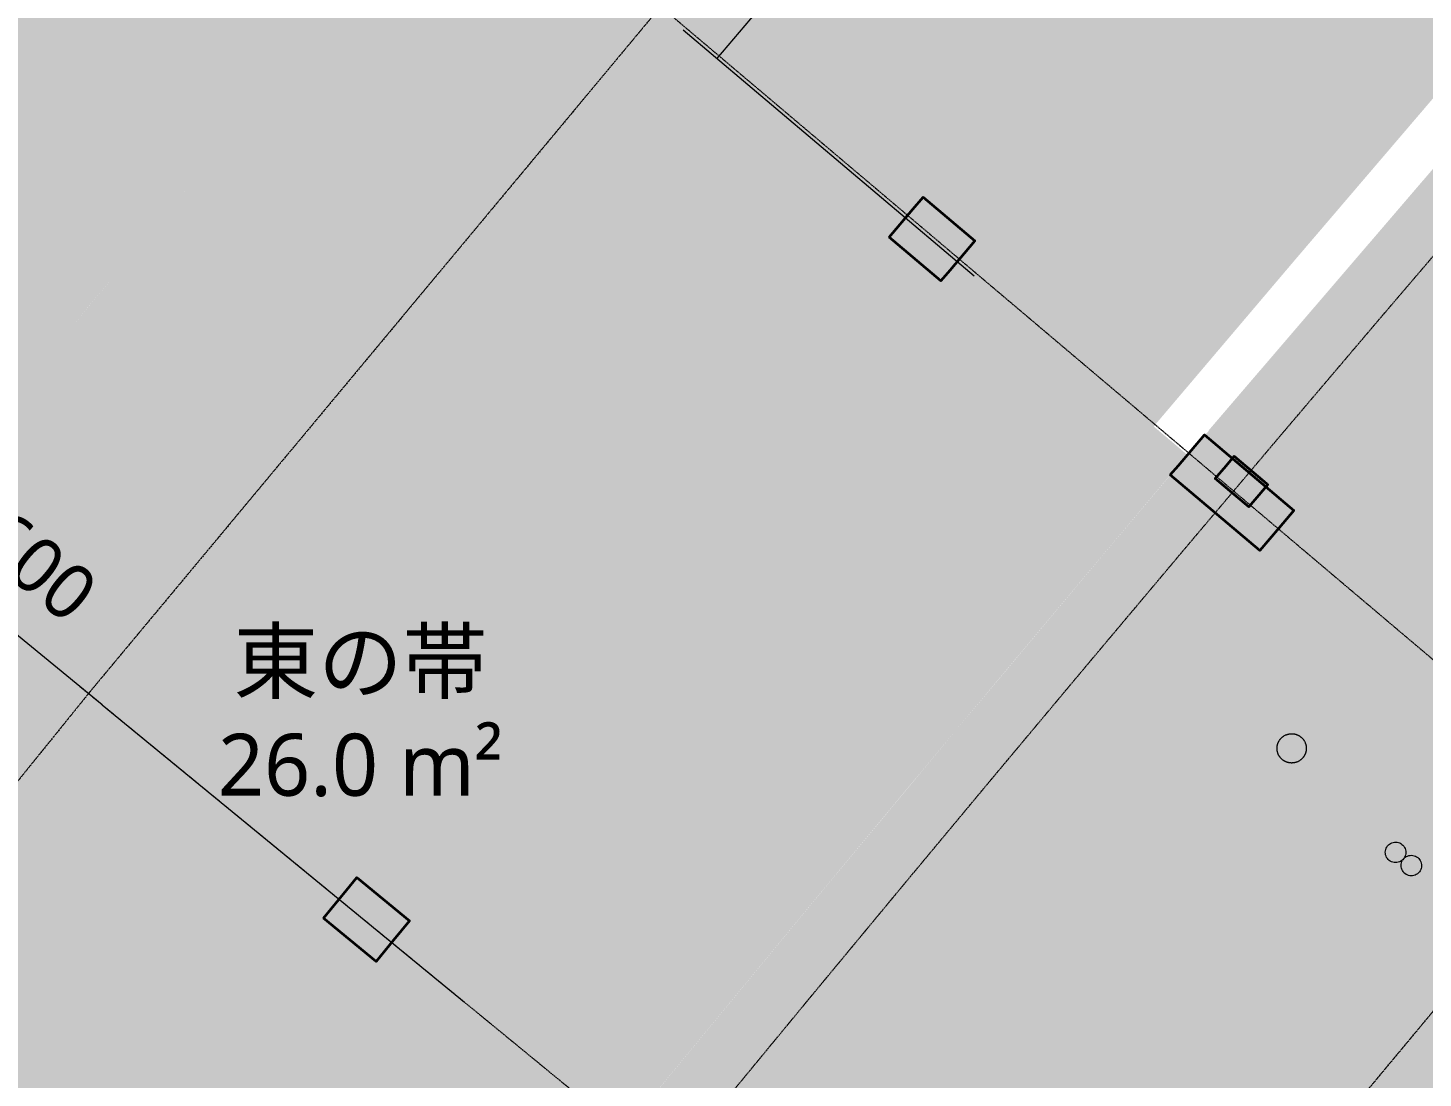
# Model space of a CAD drawing. Header units: millimetres. Extents: x -100577 to 287200, y -212120 to 238461.
# Drawn here: x 49223 to 53985, y 33724 to 37308 of the extents above; entities that cross this region are included whole.
import ezdxf

# ---------------------------------------------------------------- set-up
doc = ezdxf.new("R2010")
doc.units = ezdxf.units.MM
doc.linetypes.add('DASHDOT', pattern=[3.556, 2.54, -0.508, 0, -0.508])
doc.linetypes.add('PHANTOM', pattern=[6.35, 3.175, -0.635, 0.635, -0.635, 0.635, -0.635])
for name, color, linetype, lineweight in [('01_切断（構造・壁）', 7, 'Continuous', 35), ('02_切断（家具）', 8, 'Continuous', 18), ('06_部屋の色', 8, 'Continuous', 0), ('11_見えがかり（家具）', 8, 'Continuous', 9), ('20_上部（屋根の外形・梁）', 8, 'PHANTOM', 9), ('40_通り芯', 1, 'DASHDOT', 9), ('50_寸法', 3, 'Continuous', 9), ('60_部屋名・面積', 7, 'Continuous', 13)]:
    doc.layers.add(name, color=color, linetype=linetype, lineweight=lineweight)
doc.styles.add('JP', font='NotoSansCJKjp-Regular.otf')

msp = doc.modelspace()

# ---------------------------------------------------------------- hatches: boundary and pattern name
at = {"layer": '01_切断（構造・壁）'}
for points in [[(52162.7, 36593), (52243.4, 36688.5), (52278.9, 36730.5), (52455.3, 36581.4), (52369.6, 36480), (52339.1, 36443.9)], [(53122.1, 35782), (53149.5, 35814.3), (53238.3, 35919.4), (53543.8, 35661.2), (53493.7, 35601.9), (53427.6, 35523.7)], [(53405.8, 35790.7), (53450.3, 35753.1), (53454.7, 35749.4), (53454.7, 35749.4), (53454.7, 35749.4), (53443.2, 35735.8), (53417.7, 35705.6), (53390.1, 35673), (53341.3, 35714.3), (53275.6, 35769.8), (53312.6, 35813.6), (53340.2, 35846.2), (53363, 35826.9)], [(50232, 34269.2), (50311.2, 34365.7), (50346.2, 34408.3), (50526, 34260.8), (50471.3, 34194.2), (50411.8, 34121.6)]]:
    msp.add_hatch(color=7, dxfattribs=at).paths.add_polyline_path(points)
at = {"layer": '02_切断（家具）'}
msp.add_hatch(color=8, dxfattribs=at).paths.add_polyline_path([(53486.3, 34847), (53486.2, 34848.6), (53486.2, 34849.5), (53486.2, 34851.2), (53486.3, 34852.1), (53486.4, 34853.8), (53486.5, 34854.7), (53486.7, 34856.3), (53486.9, 34857.2), (53487.1, 34858.8), (53487.3, 34859.7), (53487.7, 34861.3), (53487.9, 34862.1), (53488.4, 34863.7), (53488.6, 34864.5), (53489.1, 34866), (53489.4, 34866.8), (53490, 34868.3), (53490.4, 34869.1), (53491, 34870.5), (53491.4, 34871.2), (53492.1, 34872.6), (53492.5, 34873.3), (53493.2, 34874.6), (53493.6, 34875.3), (53494.4, 34876.6), (53494.9, 34877.3), (53495.7, 34878.5), (53496.2, 34879.1), (53497.1, 34880.2), (53497.6, 34880.9), (53498.5, 34882), (53498.9, 34882.4), (53499.1, 34882.7), (53500, 34883.6), (53500.7, 34884.3), (53501.6, 34885.3), (53502.4, 34885.9), (53503.4, 34886.8), (53504.1, 34887.5), (53505.2, 34888.4), (53506, 34889), (53507.1, 34889.8), (53508, 34890.4), (53509.2, 34891.2), (53510, 34891.7), (53511.3, 34892.5), (53512.2, 34893), (53513.5, 34893.7), (53514.4, 34894.1), (53515.7, 34894.7), (53516.7, 34895.1), (53518.1, 34895.7), (53519.1, 34896.1), (53520.5, 34896.6), (53521.5, 34896.9), (53522.9, 34897.3), (53524, 34897.6), (53525.4, 34897.9), (53526.5, 34898.1), (53528, 34898.4), (53529, 34898.6), (53530.5, 34898.8), (53531.6, 34898.9), (53533.1, 34899), (53534.2, 34899.1), (53535.7, 34899.1), (53536.8, 34899.1), (53538.3, 34899.1), (53539.3, 34899), (53540.8, 34898.9), (53541.9, 34898.8), (53543.4, 34898.6), (53544.4, 34898.4), (53545.9, 34898.2), (53546.9, 34897.9), (53548.3, 34897.6), (53549.3, 34897.3), (53550.7, 34897), (53551.7, 34896.6), (53553.1, 34896.2), (53554, 34895.8), (53555.4, 34895.3), (53556.3, 34894.9), (53557.6, 34894.3), (53558.4, 34893.9), (53559.7, 34893.3), (53560.5, 34892.8), (53561.7, 34892.1), (53562.5, 34891.6), (53563.7, 34890.9), (53564.5, 34890.4), (53565.5, 34889.6), (53566.3, 34889), (53567.3, 34888.2), (53568, 34887.7), (53569, 34886.8), (53569.7, 34886.2), (53570.7, 34885.3), (53571.4, 34884.6), (53572.3, 34883.7), (53573, 34882.9), (53573.9, 34881.9), (53574.6, 34881.2), (53575.4, 34880.1), (53576, 34879.3), (53576.9, 34878.2), (53577.5, 34877.3), (53578.3, 34876.2), (53578.8, 34875.3), (53579.5, 34874), (53580, 34873.1), (53580.7, 34871.9), (53581.2, 34870.9), (53581.8, 34869.6), (53582.2, 34868.6), (53582.8, 34867.2), (53583.2, 34866.2), (53583.7, 34864.8), (53584, 34863.8), (53584.4, 34862.4), (53584.7, 34861.3), (53585, 34859.9), (53585.2, 34858.8), (53585.5, 34857.3), (53585.7, 34856.3), (53585.9, 34854.8), (53586, 34853.7), (53586.1, 34852.2), (53586.1, 34851.1), (53586.2, 34849.6), (53586.2, 34848.5), (53586.2, 34847), (53586.1, 34846), (53586, 34844.5), (53585.9, 34843.4), (53585.7, 34841.9), (53585.5, 34840.9), (53585.2, 34839.4), (53585, 34838.4), (53584.7, 34837), (53584.4, 34836), (53584, 34834.6), (53583.7, 34833.6), (53583.3, 34832.2), (53582.9, 34831.3), (53582.4, 34830), (53582, 34829), (53581.4, 34827.8), (53581, 34826.9), (53580.3, 34825.6), (53579.9, 34824.8), (53579.2, 34823.6), (53578.7, 34822.8), (53578, 34821.6), (53577.8, 34821.3), (53577.5, 34821), (53576.7, 34819.8), (53576.2, 34819.1), (53575.3, 34818), (53574.8, 34817.4), (53573.9, 34816.3), (53573.4, 34815.7), (53572.4, 34814.6), (53571.8, 34814), (53570.7, 34813), (53570.1, 34812.4), (53569, 34811.4), (53568.4, 34810.9), (53567.2, 34809.9), (53566.5, 34809.4), (53565.2, 34808.4), (53564.5, 34807.9), (53563.2, 34807.1), (53562.5, 34806.6), (53561.1, 34805.8), (53560.3, 34805.4), (53558.9, 34804.6), (53558.1, 34804.2), (53556.7, 34803.5), (53555.8, 34803.1), (53554.3, 34802.5), (53553.5, 34802.2), (53551.9, 34801.7), (53551, 34801.4), (53549.5, 34800.9), (53548.6, 34800.7), (53547, 34800.3), (53546.1, 34800.1), (53544.4, 34799.8), (53543.5, 34799.7), (53541.9, 34799.4), (53540.9, 34799.4), (53539.3, 34799.2), (53538.4, 34799.2), (53536.7, 34799.1), (53535.8, 34799.1), (53534.1, 34799.2), (53533.2, 34799.2), (53531.6, 34799.3), (53530.7, 34799.4), (53529, 34799.6), (53528.1, 34799.8), (53526.5, 34800.1), (53525.6, 34800.3), (53524.1, 34800.6), (53523.2, 34800.8), (53521.7, 34801.3), (53520.8, 34801.6), (53519.3, 34802.1), (53518.5, 34802.4), (53517, 34802.9), (53516.3, 34803.3), (53514.8, 34803.9), (53514.1, 34804.3), (53512.7, 34805), (53512, 34805.4), (53510.7, 34806.1), (53510, 34806.6), (53508.7, 34807.3), (53508, 34807.8), (53506.8, 34808.6), (53506.2, 34809.1), (53505.1, 34810), (53504.5, 34810.5), (53503.4, 34811.4), (53502.8, 34812), (53501.7, 34812.9), (53501.1, 34813.5), (53500, 34814.6), (53499.5, 34815.2), (53498.5, 34816.3), (53497.9, 34817), (53497, 34818.1), (53496.4, 34818.8), (53495.5, 34820.1), (53495, 34820.8), (53494.1, 34822.1), (53493.7, 34822.8), (53492.8, 34824.2), (53492.4, 34825), (53491.7, 34826.4), (53491.3, 34827.2), (53490.6, 34828.7), (53490.2, 34829.5), (53489.6, 34831), (53489.3, 34831.9), (53488.7, 34833.4), (53488.5, 34834.3), (53488, 34835.9), (53487.8, 34836.7), (53487.4, 34838.4), (53487.2, 34839.3), (53486.9, 34840.9), (53486.7, 34841.8), (53486.5, 34843.5), (53486.4, 34844.4), (53486.3, 34846)])
at = {"layer": '06_部屋の色', "true_color": 0xf6e3a4}
h = msp.add_hatch(color=8, dxfattribs=at)
h.paths.add_polyline_path([(44177.4, 42081.2), (44516.1, 42484.9), (44856, 42887.9), (43127.9, 44348.7), (46290.4, 48988.5), (46486.8, 49276.7), (46378.3, 49373.6), (46372.4, 49378.8), (46552.4, 49642.9), (46666.6, 49540.6), (46851.1, 49811.2), (46742.8, 49908.5), (46737, 49913.7), (46917.2, 50178), (47031.1, 50075.3), (47065.3, 50125.4), (47096.3, 50171), (48311.4, 51953.7), (48204.1, 52052.4), (48198.3, 52057.7), (48379.1, 52322.9), (48484.7, 52225.4), (48492, 52218.7), (48677.3, 52490.5), (48570.2, 52589.5), (48564.4, 52594.8), (48745.3, 52860.2), (48858, 52755.7), (48877.7, 52784.5), (49516.4, 53721.7), (49545.5, 53764.2), (49641.3, 53895.5), (49655.2, 53914.6), (49660, 53920.3), (49764.5, 54045.6), (49774.9, 54058.2), (49843.4, 54136.5), (49845.5, 54138.9), (49907.4, 54248.7), (49909.2, 54251.8), (49909.2, 54251.9), (49911.5, 54255.5), (50062, 54494.7), (50064.5, 54498), (50235.1, 54718.9), (50238, 54721.9), (50429, 54925.4), (50432.2, 54928.2), (50641.8, 55112.4), (50645.2, 55114.8), (50871.6, 55278.1), (50873.4, 55279.1), (51080.1, 55399.8), (51116.2, 55420.9), (51333.5, 55521.2), (51373.4, 55539.6), (51599.3, 55618.6), (51640.8, 55633.1), (51873.2, 55690), (51915.9, 55700.5), (52152.7, 55734.8), (52195.5, 55741), (52196.3, 55741.1), (52200.5, 55741.3), (52482.9, 55754.9), (52538.6, 55754.9), (54873.8, 55754.5), (54873.9, 55903), (54873.9, 55906.5), (58469.9, 55906), (58469.8, 55759.5), (58469.8, 55754), (58509.8, 55754), (58521.4, 55754), (61629.2, 55753.6), (61669.1, 55753.6), (61671, 55753.6), (61677.1, 55753.6), (61679, 55753.5), (61681, 55753.4), (61681.5, 55753.3), (61976.7, 55738.5), (61981, 55737.8), (62269.5, 55693.9), (62273.6, 55692.9), (62556.4, 55620.2), (62560.3, 55618.8), (62834.4, 55518.2), (62838, 55516.4), (63100.7, 55388.7), (63104.1, 55386.6), (63352.8, 55233.1), (63355.8, 55230.8), (63587.9, 55053.1), (63588.7, 55052.3), (63800.4, 54853.6), (63806.6, 54847.7), (63827.7, 54825.8), (63832.7, 54820.5), (63876.8, 54774.8), (64047.5, 54597.6), (66483.2, 52068.4), (66802.3, 51737.1), (66836.9, 51701.1), (66849.8, 51687.7), (66847.6, 51685.6), (66741.1, 51582.1), (66843.2, 51476.3), (66846.7, 51472.7), (66760.5, 51389), (66251.5, 50899.2), (66199.2, 50847.7), (66099.9, 50949.6), (66093.1, 50956.5), (66089.5, 50953), (66089.4, 50952.8), (66088.7, 50952.1), (66085.5, 50949), (65798.8, 50666.6), (65457.1, 50334.7), (65455.7, 50333.3), (65449.7, 50327.5), (64959, 49839.6), (64948.4, 49829), (64514.9, 49402), (64619.1, 49297.4), (64622.1, 49294.3), (64558.2, 49231.4), (64209.6, 48880), (63858.6, 48530.9), (63374.6, 48038.3), (63209.4, 47871.8), (63101.2, 47978.5), (62757.4, 47631.8), (62751.2, 47625.4), (62569.8, 47438.2), (62674.8, 47335.4), (62678.4, 47331.9), (62526.4, 47175.2), (62186.8, 46829.4), (61698.6, 46321.1), (61217.9, 45825.1), (60870.4, 45458.4), (60798.3, 45383.3), (60693.2, 45483.3), (60688.2, 45488.1), (60476.6, 45267.7), (60583.2, 45166.4), (60586.9, 45163), (60534.7, 45108.7), (60052.5, 44594.7), (59577.6, 44093.2), (59351.3, 43848.7), (59245.2, 43947.7), (59240.1, 43952.5), (59127.1, 43830.4), (59123.3, 43826.3), (58798.2, 43479.6), (58793.4, 43474.5), (58791.1, 43472.1), (58786.7, 43467.3), (58785.4, 43465.8), (58328.3, 42967.2), (58324.2, 42962.6), (57843.8, 42443.3), (57833.4, 42432.1), (57526.4, 42092.4), (57519.7, 42085.1), (57178.2, 41712.2), (56717.9, 41198.3), (56709.1, 41188.4), (56708.9, 41188.2), (56707.9, 41187.1), (56250, 40680.5), (56244.5, 40674.4), (55927.7, 40316), (55923, 40310.6), (55590.5, 39939.1), (55585.5, 39933.5), (55128.5, 39411.1), (55121.6, 39403.3), (54664.1, 38885.3), (54492.8, 38686.8), (54605.6, 38588.5), (54607.4, 38587), (54461.8, 38418.2), (54129.2, 38037.8), (53671.3, 37502), (53220.2, 36979.1), (52907.7, 36608.5), (52646.1, 36302.3), (51656.5, 37138.8), (51347.2, 37400.2), (51845.2, 37987.1), (52358.5, 38587.4), (52860.8, 39170.5), (53365.4, 39751.7), (50500.3, 42248), (49986.6, 41656.2), (49475, 41062.4), (48965.7, 40466.8), (48445.3, 39853.7), (48405.3, 39806.3), (50696.8, 37870.2), (50245.1, 37333.6), (49756.1, 36748.6), (49431.2, 36357.7), (48949, 35773.6), (48946.5, 35772), (48943.2, 35772.2), (43003.2, 40658.3), (43001.4, 40661.7), (43002.5, 40665.4), (43671, 41474)])
h.paths.add_polyline_path([(59417.2, 48399.8), (59346.9, 48477.5), (59271.8, 48550.4), (59192, 48618.2), (59108, 48680.7), (59020, 48737.5), (58928.6, 48788.5), (58834, 48833.3), (58736.6, 48871.9), (58637, 48904.1), (58535.4, 48929.6), (58432.5, 48948.5), (58328.5, 48960.5), (58223.9, 48965.8), (58119.2, 48964.2), (58014.9, 48955.8), (57911.3, 48940.5), (57808.9, 48918.5), (57708.2, 48889.9), (57609.6, 48854.7), (57513.5, 48813.2), (57420.3, 48765.4), (57330.4, 48711.7), (57244.3, 48652.2), (57162.2, 48587.2), (57084.5, 48517), (57011.6, 48441.8), (56943.8, 48362.1), (56881.3, 48278), (56824.5, 48190.1), (56773.6, 48098.7), (56728.7, 48004), (56690.1, 47906.7), (56658, 47807.1), (56632.4, 47705.5), (56613.6, 47602.6), (56601.5, 47498.5), (56596.2, 47393.9), (56597.8, 47289.3), (56606.3, 47184.9), (56621.5, 47081.3), (56643.5, 46978.9), (56672.1, 46878.3), (56707.3, 46779.6), (56748.9, 46683.5), (56796.6, 46590.4), (56850.3, 46500.5), (56909.8, 46414.3), (56974.8, 46332.3), (57045, 46254.6), (57120.2, 46181.7), (57199.9, 46113.9), (57284, 46051.4), (57371.9, 45994.6), (57463.4, 45943.6), (57558, 45898.7), (57655.3, 45860.2), (57754.9, 45828), (57856.5, 45802.5), (57959.5, 45783.6), (58063.5, 45771.5), (58168.1, 45766.3), (58272.8, 45767.9), (58377.1, 45776.3), (58480.7, 45791.6), (58583, 45813.6), (58683.7, 45842.2), (58782.4, 45877.4), (58878.5, 45918.9), (58971.7, 45966.6), (59061.5, 46020.4), (59147.7, 46079.9), (59229.8, 46144.9), (59307.4, 46215.1), (59380.3, 46290.2), (59448.1, 46370), (59510.6, 46454.1), (59567.4, 46542), (59618.4, 46633.4), (59663.3, 46728.1), (59701.9, 46825.4), (59734, 46925), (59759.5, 47026.6), (59778.4, 47129.5), (59790.5, 47233.5), (59795.7, 47338.1), (59794.1, 47442.8), (59785.7, 47547.1), (59770.4, 47650.8), (59748.4, 47753.1), (59719.8, 47853.8), (59684.6, 47952.5), (59643.1, 48048.6), (59595.4, 48141.7), (59541.6, 48231.6), (59482.1, 48317.8)], flags=0)
at = {"layer": '06_部屋の色', "true_color": 0xe9dfcf}
h = msp.add_hatch(color=8, dxfattribs=at)
h.paths.add_polyline_path([(49022.5, 30769.9), (49370.2, 31207.1), (49497.6, 31367.5), (49974.9, 31963.3), (50454.5, 32557.4), (50936.2, 33149.6), (51255.7, 33539.4), (51420.1, 33740.1), (51906.3, 34328.8), (52394.6, 34915.7), (52885.1, 35500.7), (53180.1, 35850), (53180.1, 35850), (53243, 35924.5), (53244.9, 35922.9), (54741, 37666.6), (55040, 38015), (55041.6, 38016.8), (55137.2, 38128.3), (55137.6, 38128.8), (55137.6, 38128.8), (55152.4, 38145.5), (55187.6, 38185.3), (55219.4, 38221.3), (55237.2, 38241.4), (56711.9, 39910.2), (57026.8, 40266.5), (57028.4, 40268.4), (57125.5, 40378.2), (57125.7, 40378.4), (57125.7, 40378.4), (57125.7, 40378.4), (57125.7, 40378.4), (57136.1, 40389.9), (57183.5, 40441.9), (57227, 40489.7), (58726.3, 42137.1), (59046.4, 42488.8), (59048.1, 42490.6), (59146.9, 42599.2), (59147.6, 42599.9), (59162.6, 42615.9), (59249.8, 42709), (59688.5, 43177), (59796.8, 43292.6), (59819.8, 43317.1), (61200.4, 44790.2), (61200.5, 44790.3), (61200.5, 44790.3), (61200.5, 44790.3), (63117.3, 46776.3), (63281.8, 46946.8), (63285.7, 46950.8), (63674.5, 47342), (63710, 47377.8), (63706.1, 47381.6), (64213.4, 47894.8), (64752.1, 48435.7), (65116.6, 48798.7), (65119.4, 48795.9), (65376.4, 49054.5), (65402.5, 49080.8), (65402.6, 49080.9), (67432.9, 51065), (67546.4, 51175.8), (67550.1, 51179.5), (67550.1, 51179.5), (67550.1, 51179.5), (67669, 51292.3), (67872.8, 51485.7), (67985.8, 51592.9), (67984.2, 51594.6), (68202, 51801.3), (68203.6, 51799.6), (68713.3, 52283.3), (68711.7, 52285), (69617, 53144.2), (69618.6, 53142.5), (69662.9, 53184.6), (69989.4, 52835.9), (70054.6, 52897.7), (70054.6, 52897.7), (70054.6, 52897.7), (70054.6, 52897.7), (70120.6, 52958.6), (69794.6, 53307.7), (69839.4, 53349), (69837.8, 53350.7), (71492.2, 54875.3), (71493.8, 54873.6), (71870.2, 55220.6), (71868.6, 55222.3), (71935.2, 55283), (73145.3, 53950.5), (72586, 53440.7), (72028.7, 52928.8), (71473.2, 52414.9), (70957.1, 51933.8), (70368, 51380.9), (69818.3, 50860.8), (69270.6, 50338.6), (68797.2, 49884), (68180.9, 49288.2), (67639, 48760), (67099.1, 48229.8), (66669, 47804.2), (66025.2, 47163.3), (65491.2, 46627), (64959.2, 46088.8), (64570, 45692.1), (64570, 45692.1), (64429.3, 45548.6), (63901.3, 45006.5), (63375.4, 44462.4), (62851.5, 43916.3), (62503.5, 43550.9), (62503.5, 43550.9), (62329.6, 43368.3), (61809.8, 42818.3), (61292, 42266.4), (60776.3, 41712.6), (60472, 41383.5), (60262.6, 41156.9), (59751, 40599.3), (59241.5, 40039.7), (58734.1, 39478.3), (58467.6, 39181.3), (58228.8, 38915), (57725.5, 38349.8), (57224.4, 37782.8), (56725.4, 37213.9), (56497.1, 36951.6), (56228.5, 36643.1), (55733.7, 36070.5), (55241.1, 35496.1), (54750.6, 34919.8), (54554.7, 34687.9), (54262.3, 34341.7), (53776.1, 33761.8), (53292, 33180.1), (52810.2, 32596.6), (52650.3, 32401.5), (52330.5, 32011.3), (51853, 31424.2), (51377.7, 30835.3), (50904.6, 30244.7), (50781.3, 30089.7), (50433.6, 29652.3), (50285.5, 29464.6), (49817.7, 29834.3), (49775.2, 29861.2), (49727, 29880.8), (49674, 29894.4), (49617.3, 29903), (49557.8, 29908.1), (49496.3, 29910.8), (49371.8, 29914), (49310.7, 29917.1), (49247.2, 29917.1), (49178.4, 29910.5), (49106.4, 29899.7), (48960, 29875.1), (48889.4, 29866.1), (48823, 29862.5), (48762.7, 29866.6), (48710.4, 29881), (48663.1, 29901.7), (48616.4, 29923.2), (48570.8, 29946.1), (48526.5, 29970.7), (48484.1, 29997.5), (48443.4, 30026.5), (47554.4, 28893.5), (48079, 29569.3), (48549.7, 30170.5)])
h.paths.add_polyline_path([(53445.9, 35759.4), (53339.9, 35849), (53334.8, 35843), (53273.8, 35770.8), (53391.4, 35671.4), (53397.3, 35678.4), (53457.5, 35749.6)], flags=0)
for points in [[(53065.5, 35947.7), (53180, 35850.8), (52857.4, 35468.2), (52535.7, 35084.8), (52214.9, 34700.6), (51895, 34315.7), (51417, 33736.8), (51099.6, 33349.9), (50783, 32962.2), (50467.4, 32573.8), (50152.8, 32184.6), (49682.6, 31599.3), (49370.3, 31208.2), (49059, 30816.3), (48748.6, 30423.7), (48439.2, 30030.3), (45921.5, 32005.4), (46393.2, 32604.4), (46708.9, 33002.8), (47025.6, 33400.4), (47343.2, 33797.3), (47661.8, 34193.3), (47981.3, 34588.6), (48301.9, 34983.1), (48623.3, 35376.8), (48945.8, 35769.7), (49269.2, 36161.9), (49593.5, 36553.2), (49918.8, 36943.8), (50245.1, 37333.6), (50736.3, 37916.7), (52645.4, 36303.1), (53132.8, 36877.1), (53622.3, 37449.7), (54113.9, 38020.5), (54607.5, 38589.5), (55022.3, 38228.3), (54530, 37660.8), (54039.7, 37091.6), (53551.5, 36520.5)], [(53252.5, 35933.7), (55136.2, 38129.2), (65440.9, 29156), (64528.3, 28092.3), (64554.8, 28069.5), (63642.4, 27006.1), (63615.7, 27028.7), (53397.7, 35666.8), (53469.3, 35750.3)], [(51259, 33542.8), (53174.4, 35842.5), (53391.3, 35659.1), (53397.7, 35666.8), (63615.7, 27028.7), (62718.7, 25951.8), (62745.6, 25929.4), (61848.9, 24852.8)], [(50973.3, 27824.3), (50951.2, 27877), (50930.3, 27931.4), (50910.5, 27987.2), (50891.6, 28044.1), (50873.2, 28101.7), (50855.3, 28159.8), (50837.4, 28218.1), (50819.5, 28276.2), (50801.3, 28334), (50782.4, 28391), (50762.8, 28447), (50742.2, 28501.6), (50720.2, 28554.7), (50698.7, 28608.2), (50678.9, 28664.1), (50660.7, 28721.8), (50643.5, 28780.8), (50626.9, 28840.7), (50610.5, 28900.8), (50593.9, 28960.7), (50576.7, 29019.7), (50558.4, 29077.5), (50538.7, 29133.4), (50517.2, 29186.9), (50493.3, 29237.5), (50466.8, 29284.7), (50437.2, 29327.9), (50404, 29366.7), (50366.9, 29400.4), (50327.6, 29431.3), (50288.4, 29462.3), (50285.4, 29464.7), (50388.8, 29595.7), (50680.9, 29963.9), (50778.1, 30085.9), (50973.8, 30331.4), (51267.6, 30698.3), (51562.2, 31064.4), (51857.6, 31429.9), (52153.9, 31794.7), (52451.1, 32158.8), (52650.1, 32401.6), (52749, 32522.2), (53047.9, 32884.9), (53347.5, 33247), (53648, 33608.3), (53949.3, 33968.9), (54251.5, 34328.9), (54554.5, 34688.1), (62496.7, 27973.9), (62209.2, 27633.1), (61922.5, 27291.5), (61636.6, 26949.3), (61351.5, 26606.4), (61067.2, 26262.9), (60783.6, 25918.7), (60692.9, 25808.2), (60689.8, 25804.3), (60500.9, 25573.9), (60218.9, 25228.4), (59937.8, 24882.3), (59657.4, 24535.5), (59377.9, 24188.1), (59099.1, 23840), (58913.4, 23607), (58821.2, 23491.3), (58544.1, 23141.9), (58267.7, 22791.9), (58028.5, 22487.4), (57995.8, 22518.9), (57959.2, 22553.3), (57922.2, 22587.2), (57884.6, 22620.3), (57808.8, 22685.5), (57770.8, 22718.1), (57732.8, 22750.7), (57694.7, 22783.2), (57656.5, 22815.5), (57618.2, 22847.7), (57579.8, 22879.7), (57541.2, 22911.5), (57502.5, 22943.1), (57463.5, 22974.4), (57424.3, 23005.5), (57383.9, 23035), (57341.6, 23062.1), (57297.6, 23087), (57252.2, 23110.1), (57205.5, 23131.7), (57157.9, 23152), (57109.6, 23171.4), (57060.8, 23190.2), (57011.8, 23208.7), (56962.7, 23227.2), (56913.9, 23245.9), (56865.5, 23265.3), (56817.9, 23285.6), (56771.2, 23307.1), (56725.8, 23330.2), (56681.7, 23355.1), (56639.4, 23382.1), (56599, 23411.6), (56561.3, 23444.5), (56526.7, 23481.4), (56494.8, 23521.7), (56465.1, 23565), (56437.5, 23610.7), (56411.4, 23658.5), (56386.4, 23707.7), (56362.3, 23757.9), (56314.9, 23859.4), (56290.8, 23909.8), (56266, 23959.2), (56240.1, 24007.1), (56212.6, 24053.1), (56184.8, 24098.7), (56157.9, 24145.4), (56131.7, 24193), (56105.9, 24241.1), (56080.3, 24289.5), (56054.7, 24337.9), (56028.9, 24386), (56002.6, 24433.5), (55975.7, 24480.1), (55947.8, 24525.6), (55918.8, 24569.7), (55888.4, 24612), (55856.5, 24652.2), (55822.7, 24690.2), (55786.9, 24725.6), (55748.9, 24758.1), (55708.4, 24787.5), (55665.7, 24814.1), (55621, 24838.1), (55574.5, 24859.8), (55526.3, 24879.4), (55476.7, 24897.2), (55426, 24913.5), (55374.2, 24928.5), (55321.6, 24942.5), (55268.4, 24955.7), (55214.8, 24968.4), (55161.1, 24980.9), (55107.3, 24993.3), (55053.8, 25006.1), (55000.7, 25019.4), (54948.2, 25033.5), (54896.6, 25048.7), (54846, 25065.2), (54795.4, 25081.8), (54743.9, 25097.1), (54691.6, 25111.4), (54638.7, 25125.1), (54585.5, 25138.3), (54532.2, 25151.3), (54478.9, 25164.4), (54426, 25178), (54373.6, 25192.2), (54321.9, 25207.3), (54271.2, 25223.6), (54221.6, 25241.4), (54173.4, 25260.9), (54126.7, 25282.5), (54081.9, 25306.4), (54039.1, 25332.8), (53998.5, 25362.1), (53960.4, 25394.5), (53924.6, 25429.9), (53890.9, 25467.9), (53859, 25508.3), (53828.7, 25550.7), (53799.8, 25594.8), (53771.9, 25640.3), (53744.9, 25686.8), (53718.4, 25734), (53692.2, 25781.7), (53666.2, 25829.5), (53639.9, 25877.1), (53613.3, 25924.1), (53585.9, 25970.2), (53557.6, 26015.1), (53528.1, 26058.6), (53497.2, 26100.2), (53464.6, 26139.6), (53430.1, 26176.6), (53394.4, 26212.2), (53358.7, 26247.6), (53322.9, 26283), (53287.1, 26318.3), (53251, 26353.4), (53214.9, 26388.3), (53178.6, 26423.1), (53142.1, 26457.6), (53105.5, 26491.9), (53068.6, 26525.9), (53031.5, 26559.6), (52994.2, 26593.1), (52956.6, 26626.2), (52918.8, 26658.9), (52880.6, 26691.3), (52842.2, 26723.3), (52803.4, 26754.8), (52764.2, 26785.9), (52723, 26814.4), (52678.3, 26838.4), (52630.5, 26858.5), (52580.2, 26875.3), (52527.7, 26889.4), (52473.6, 26901.4), (52418.2, 26911.9), (52362.1, 26921.4), (52305.7, 26930.5), (52249.5, 26939.9), (52194, 26950), (52139.5, 26961.6), (52086.6, 26975.2), (52035.7, 26991.3), (51987.3, 27010.6), (51941.8, 27033.7), (51898.1, 27058.9), (51854.4, 27084.3), (51810.9, 27109.8), (51767.5, 27135.5), (51724.3, 27161.4), (51681.2, 27187.5), (51638.4, 27213.9), (51595.7, 27240.5), (51553.3, 27267.5), (51511.1, 27294.7), (51469.2, 27322.3), (51427.6, 27350.2), (51386.3, 27378.6), (51345.2, 27407.3), (51304.6, 27436.4), (51264.2, 27466), (51224.3, 27496.1), (51184.7, 27526.6), (51146.9, 27559.4), (51111.9, 27595.9), (51079.8, 27635.9), (51050, 27679), (51022.5, 27725), (50997, 27773.5)]]:
    msp.add_hatch(color=8, dxfattribs=at).paths.add_polyline_path(points)
at = {"layer": '50_寸法'}
for points in [[(51609.5, 37174.5), (51603.4, 37168.2), (51596.1, 37163.1), (51588, 37159.6), (51579.4, 37157.8), (51570.6, 37157.7), (51561.9, 37159.2), (51553.7, 37162.5), (51546.3, 37167.3), (51539.9, 37173.4), (51534.9, 37180.7), (51531.4, 37188.8), (51529.6, 37197.4), (51529.4, 37206.2), (51531, 37214.9), (51534.3, 37223.1), (51539.1, 37230.5), (51545.2, 37236.8), (51552.5, 37241.9), (51560.6, 37245.4), (51569.2, 37247.2), (51578, 37247.3), (51586.7, 37245.8), (51594.9, 37242.5), (51602.3, 37237.7), (51608.6, 37231.6), (51613.6, 37224.3), (51617.1, 37216.2), (51619, 37207.6), (51619.1, 37198.8), (51617.5, 37190.1), (51614.3, 37181.9)], [(49511.8, 34969.7), (49505.7, 34963.4), (49498.4, 34958.3), (49490.3, 34954.8), (49481.7, 34953), (49472.9, 34952.9), (49464.2, 34954.4), (49456, 34957.7), (49448.6, 34962.5), (49442.3, 34968.6), (49437.3, 34975.9), (49433.8, 34984), (49431.9, 34992.6), (49431.8, 35001.4), (49433.4, 35010.1), (49436.6, 35018.3), (49441.4, 35025.7), (49447.6, 35032), (49454.8, 35037.1), (49462.9, 35040.6), (49471.5, 35042.4), (49480.4, 35042.5), (49489, 35041), (49497.2, 35037.7), (49504.6, 35032.9), (49511, 35026.8), (49516, 35019.5), (49519.5, 35011.4), (49521.3, 35002.8), (49521.5, 34994), (49519.9, 34985.3), (49516.6, 34977.1)], [(50748.7, 33954.8), (50742.6, 33948.4), (50735.3, 33943.4), (50727.2, 33939.9), (50718.6, 33938.1), (50709.8, 33937.9), (50701.1, 33939.5), (50692.9, 33942.8), (50685.5, 33947.6), (50679.2, 33953.7), (50674.2, 33961), (50670.7, 33969.1), (50668.8, 33977.7), (50668.7, 33986.5), (50670.3, 33995.2), (50673.5, 34003.4), (50678.3, 34010.8), (50684.5, 34017.1), (50691.7, 34022.1), (50699.8, 34025.6), (50708.4, 34027.5), (50717.3, 34027.6), (50725.9, 34026), (50734.1, 34022.8), (50741.5, 34018), (50747.9, 34011.8), (50752.9, 34004.6), (50756.4, 33996.5), (50758.2, 33987.9), (50758.4, 33979), (50756.8, 33970.4), (50753.5, 33962.2)]]:
    msp.add_hatch(color=7, dxfattribs=at).paths.add_polyline_path(points)

# ---------------------------------------------------------------- linework, layer by layer
at = {"layer": '01_切断（構造・壁）'}
for points in [[(52162.7, 36593), (52243.4, 36688.5), (52278.9, 36730.5), (52455.3, 36581.4), (52369.6, 36480), (52339.1, 36443.9), (52162.7, 36593)], [(53122.1, 35782), (53149.5, 35814.3), (53238.3, 35919.4), (53543.8, 35661.2), (53493.7, 35601.9), (53427.6, 35523.7), (53122.1, 35782)], [(53405.8, 35790.7), (53450.3, 35753.1), (53454.7, 35749.4), (53454.7, 35749.4), (53454.7, 35749.4), (53443.2, 35735.8), (53417.7, 35705.6), (53390.1, 35673), (53341.3, 35714.3), (53275.6, 35769.8), (53312.6, 35813.6), (53340.2, 35846.2), (53363, 35826.9), (53405.8, 35790.7)], [(50232, 34269.2), (50311.2, 34365.7), (50346.2, 34408.3), (50526, 34260.8), (50471.3, 34194.2), (50411.8, 34121.6), (50232, 34269.2)]]:
    msp.add_lwpolyline(points, dxfattribs=at)
at = {"layer": '02_切断（家具）'}
msp.add_lwpolyline([(53486.3, 34847), (53486.2, 34848.6), (53486.2, 34849.5), (53486.2, 34851.2), (53486.3, 34852.1), (53486.4, 34853.8), (53486.5, 34854.7), (53486.7, 34856.3), (53486.9, 34857.2), (53487.1, 34858.8), (53487.3, 34859.7), (53487.7, 34861.3), (53487.9, 34862.1), (53488.4, 34863.7), (53488.6, 34864.5), (53489.1, 34866), (53489.4, 34866.8), (53490, 34868.3), (53490.4, 34869.1), (53491, 34870.5), (53491.4, 34871.2), (53492.1, 34872.6), (53492.5, 34873.3), (53493.2, 34874.6), (53493.6, 34875.3), (53494.4, 34876.6), (53494.9, 34877.3), (53495.7, 34878.5), (53496.2, 34879.1), (53497.1, 34880.2), (53497.6, 34880.9), (53498.5, 34882), (53498.9, 34882.4), (53499.1, 34882.7), (53500, 34883.6), (53500.7, 34884.3), (53501.6, 34885.3), (53502.4, 34885.9), (53503.4, 34886.8), (53504.1, 34887.5), (53505.2, 34888.4), (53506, 34889), (53507.1, 34889.8), (53508, 34890.4), (53509.2, 34891.2), (53510, 34891.7), (53511.3, 34892.5), (53512.2, 34893), (53513.5, 34893.7), (53514.4, 34894.1), (53515.7, 34894.7), (53516.7, 34895.1), (53518.1, 34895.7), (53519.1, 34896.1), (53520.5, 34896.6), (53521.5, 34896.9), (53522.9, 34897.3), (53524, 34897.6), (53525.4, 34897.9), (53526.5, 34898.1), (53528, 34898.4), (53529, 34898.6), (53530.5, 34898.8), (53531.6, 34898.9), (53533.1, 34899), (53534.2, 34899.1), (53535.7, 34899.1), (53536.8, 34899.1), (53538.3, 34899.1), (53539.3, 34899), (53540.8, 34898.9), (53541.9, 34898.8), (53543.4, 34898.6), (53544.4, 34898.4), (53545.9, 34898.2), (53546.9, 34897.9), (53548.3, 34897.6), (53549.3, 34897.3), (53550.7, 34897), (53551.7, 34896.6), (53553.1, 34896.2), (53554, 34895.8), (53555.4, 34895.3), (53556.3, 34894.9), (53557.6, 34894.3), (53558.4, 34893.9), (53559.7, 34893.3), (53560.5, 34892.8), (53561.7, 34892.1), (53562.5, 34891.6), (53563.7, 34890.9), (53564.5, 34890.4), (53565.5, 34889.6), (53566.3, 34889), (53567.3, 34888.2), (53568, 34887.7), (53569, 34886.8), (53569.7, 34886.2), (53570.7, 34885.3), (53571.4, 34884.6), (53572.3, 34883.7), (53573, 34882.9), (53573.9, 34881.9), (53574.6, 34881.2), (53575.4, 34880.1), (53576, 34879.3), (53576.9, 34878.2), (53577.5, 34877.3), (53578.3, 34876.2), (53578.8, 34875.3), (53579.5, 34874), (53580, 34873.1), (53580.7, 34871.9), (53581.2, 34870.9), (53581.8, 34869.6), (53582.2, 34868.6), (53582.8, 34867.2), (53583.2, 34866.2), (53583.7, 34864.8), (53584, 34863.8), (53584.4, 34862.4), (53584.7, 34861.3), (53585, 34859.9), (53585.2, 34858.8), (53585.5, 34857.3), (53585.7, 34856.3), (53585.9, 34854.8), (53586, 34853.7), (53586.1, 34852.2), (53586.1, 34851.1), (53586.2, 34849.6), (53586.2, 34848.5), (53586.2, 34847), (53586.1, 34846), (53586, 34844.5), (53585.9, 34843.4), (53585.7, 34841.9), (53585.5, 34840.9), (53585.2, 34839.4), (53585, 34838.4), (53584.7, 34837), (53584.4, 34836), (53584, 34834.6), (53583.7, 34833.6), (53583.3, 34832.2), (53582.9, 34831.3), (53582.4, 34830), (53582, 34829), (53581.4, 34827.8), (53581, 34826.9), (53580.3, 34825.6), (53579.9, 34824.8), (53579.2, 34823.6), (53578.7, 34822.8), (53578, 34821.6), (53577.8, 34821.3), (53577.5, 34821), (53576.7, 34819.8), (53576.2, 34819.1), (53575.3, 34818), (53574.8, 34817.4), (53573.9, 34816.3), (53573.4, 34815.7), (53572.4, 34814.6), (53571.8, 34814), (53570.7, 34813), (53570.1, 34812.4), (53569, 34811.4), (53568.4, 34810.9), (53567.2, 34809.9), (53566.5, 34809.4), (53565.2, 34808.4), (53564.5, 34807.9), (53563.2, 34807.1), (53562.5, 34806.6), (53561.1, 34805.8), (53560.3, 34805.4), (53558.9, 34804.6), (53558.1, 34804.2), (53556.7, 34803.5), (53555.8, 34803.1), (53554.3, 34802.5), (53553.5, 34802.2), (53551.9, 34801.7), (53551, 34801.4), (53549.5, 34800.9), (53548.6, 34800.7), (53547, 34800.3), (53546.1, 34800.1), (53544.4, 34799.8), (53543.5, 34799.7), (53541.9, 34799.4), (53540.9, 34799.4), (53539.3, 34799.2), (53538.4, 34799.2), (53536.7, 34799.1), (53535.8, 34799.1), (53534.1, 34799.2), (53533.2, 34799.2), (53531.6, 34799.3), (53530.7, 34799.4), (53529, 34799.6), (53528.1, 34799.8), (53526.5, 34800.1), (53525.6, 34800.3), (53524.1, 34800.6), (53523.2, 34800.8), (53521.7, 34801.3), (53520.8, 34801.6), (53519.3, 34802.1), (53518.5, 34802.4), (53517, 34802.9), (53516.3, 34803.3), (53514.8, 34803.9), (53514.1, 34804.3), (53512.7, 34805), (53512, 34805.4), (53510.7, 34806.1), (53510, 34806.6), (53508.7, 34807.3), (53508, 34807.8), (53506.8, 34808.6), (53506.2, 34809.1), (53505.1, 34810), (53504.5, 34810.5), (53503.4, 34811.4), (53502.8, 34812), (53501.7, 34812.9), (53501.1, 34813.5), (53500, 34814.6), (53499.5, 34815.2), (53498.5, 34816.3), (53497.9, 34817), (53497, 34818.1), (53496.4, 34818.8), (53495.5, 34820.1), (53495, 34820.8), (53494.1, 34822.1), (53493.7, 34822.8), (53492.8, 34824.2), (53492.4, 34825), (53491.7, 34826.4), (53491.3, 34827.2), (53490.6, 34828.7), (53490.2, 34829.5), (53489.6, 34831), (53489.3, 34831.9), (53488.7, 34833.4), (53488.5, 34834.3), (53488, 34835.9), (53487.8, 34836.7), (53487.4, 34838.4), (53487.2, 34839.3), (53486.9, 34840.9), (53486.7, 34841.8), (53486.5, 34843.5), (53486.4, 34844.4), (53486.3, 34846), (53486.3, 34847)], dxfattribs=at)
at = {"layer": '11_見えがかり（家具）'}
for points in [[(53860.8, 34512.2), (53863.4, 34516), (53866.5, 34519.4), (53870, 34522.3), (53873.9, 34524.8), (53878, 34526.8), (53882.4, 34528.1), (53886.9, 34529), (53891.5, 34529.2), (53896, 34528.8), (53900.5, 34527.8), (53904.8, 34526.3), (53908.9, 34524.2), (53912.6, 34521.6), (53916, 34518.5), (53919, 34515), (53921.5, 34511.2), (53923.4, 34507), (53924.8, 34502.7), (53925.6, 34498.1), (53925.8, 34493.6), (53925.5, 34489), (53924.5, 34484.5), (53922.9, 34480.2), (53920.8, 34476.2), (53918.2, 34472.4), (53915.2, 34469), (53911.7, 34466.1), (53907.8, 34463.6), (53903.7, 34461.6), (53899.3, 34460.2), (53894.8, 34459.4), (53890.2, 34459.2), (53885.7, 34459.6), (53881.2, 34460.5), (53876.9, 34462.1), (53872.8, 34464.2), (53869.1, 34466.8), (53865.7, 34469.9), (53862.7, 34473.4), (53860.2, 34477.2), (53858.3, 34481.4), (53856.9, 34485.7), (53856.1, 34490.2), (53855.8, 34494.8), (53856.2, 34499.4), (53857.2, 34503.8), (53858.7, 34508.1), (53860.8, 34512.2)], [(53923.7, 34477.3), (53927.5, 34479.8), (53931.7, 34481.8), (53936, 34483.2), (53940.5, 34484), (53945.1, 34484.2), (53949.7, 34483.8), (53954.2, 34482.8), (53958.5, 34481.3), (53962.5, 34479.2), (53966.3, 34476.6), (53969.7, 34473.5), (53972.6, 34470), (53975.1, 34466.2), (53977.1, 34462), (53978.5, 34457.7), (53979.3, 34453.2), (53979.5, 34448.6), (53979.1, 34444), (53978.1, 34439.6), (53976.6, 34435.2), (53974.5, 34431.2), (53971.9, 34427.4), (53968.8, 34424), (53965.3, 34421.1), (53961.5, 34418.6), (53957.3, 34416.6), (53953, 34415.2), (53948.5, 34414.4), (53943.9, 34414.2), (53939.3, 34414.6), (53934.9, 34415.6), (53930.5, 34417.1), (53926.5, 34419.2), (53922.7, 34421.8), (53919.3, 34424.9), (53916.4, 34428.4), (53913.9, 34432.2), (53911.9, 34436.4), (53910.5, 34440.7), (53909.7, 34445.2), (53909.5, 34449.8), (53909.9, 34454.4), (53910.9, 34458.8), (53912.4, 34463.2), (53913.2, 34464.8)]]:
    msp.add_lwpolyline(points, dxfattribs=at)
at = {"layer": '20_上部（屋根の外形・梁）'}
for points in [[(55366.9, 41955.5), (53355.8, 39679.8), (53355.5, 39679.5), (51377.9, 37374.6), (51377.6, 37374.3), (49433.9, 35040.7), (49433.7, 35040.3), (47524.4, 32678.6), (47524.1, 32678.3), (45742.5, 30409), (45742.3, 30408.8), (45686.6, 30336.6), (45466.6, 30051.7), (45466.1, 30051.2), (45465.6, 30051.6), (45154.9, 30291.6), (44842.9, 30532.7)], [(53559.6, 33400.3), (54486.1, 34512.7)]]:
    msp.add_lwpolyline(points, dxfattribs=at)
at = {"layer": '40_通り芯'}
for points in [[(66167.3, 24880.8), (51352.4, 37406)], [(47480.1, 28470.2), (47788.3, 28869.2), (48097.4, 29267.5), (48407.6, 29665.1), (48718.7, 30061.8), (49030.8, 30457.9), (49343.8, 30853.1), (49657.8, 31247.6), (49972.8, 31641.3), (50288.8, 32034.2), (50605.7, 32426.3), (50923.6, 32817.7), (51242.5, 33208.3), (51562.3, 33598.1), (51883, 33987.1), (52204.8, 34375.3), (52527.4, 34762.7), (52851.1, 35149.4), (53175.6, 35535.2), (53501.2, 35920.2), (53827.6, 36304.5), (54155.1, 36687.9)], [(64396.7, 22755.1), (49399.3, 35061.1)]]:
    msp.add_lwpolyline(points, dxfattribs=at)
at = {"layer": '50_寸法'}
for points in [[(51574.3, 37202.5), (51864.3, 37544.8), (52155, 37886.4), (52446.4, 38227.4), (52738.6, 38567.8), (53031.5, 38907.6), (53325.2, 39246.7), (53619.6, 39585.2), (53914.7, 39923), (54210.6, 40260.2)], [(52452.5, 36460.1), (51459.7, 37299.3)], [(49476.6, 34997.7), (48663.8, 35664.7)], [(49476.6, 34997.7), (50713.5, 33982.8)]]:
    msp.add_lwpolyline(points, dxfattribs=at)

# ---------------------------------------------------------------- texts
at = {"layer": '50_寸法', "insert": (49095, 35440.2), "char_height": 187.87, "attachment_point": 8, "rotation": 320.6295, "style": 'JP'}
msp.add_mtext('1,600', dxfattribs=at)
at = {"layer": '60_部屋名・面積', "insert": (50358.2, 34967.5), "char_height": 211.68, "attachment_point": 5, "style": 'JP'}
msp.add_mtext('東の帯\\P26.0 m²', dxfattribs=at)

doc.saveas('drawing.dxf')
